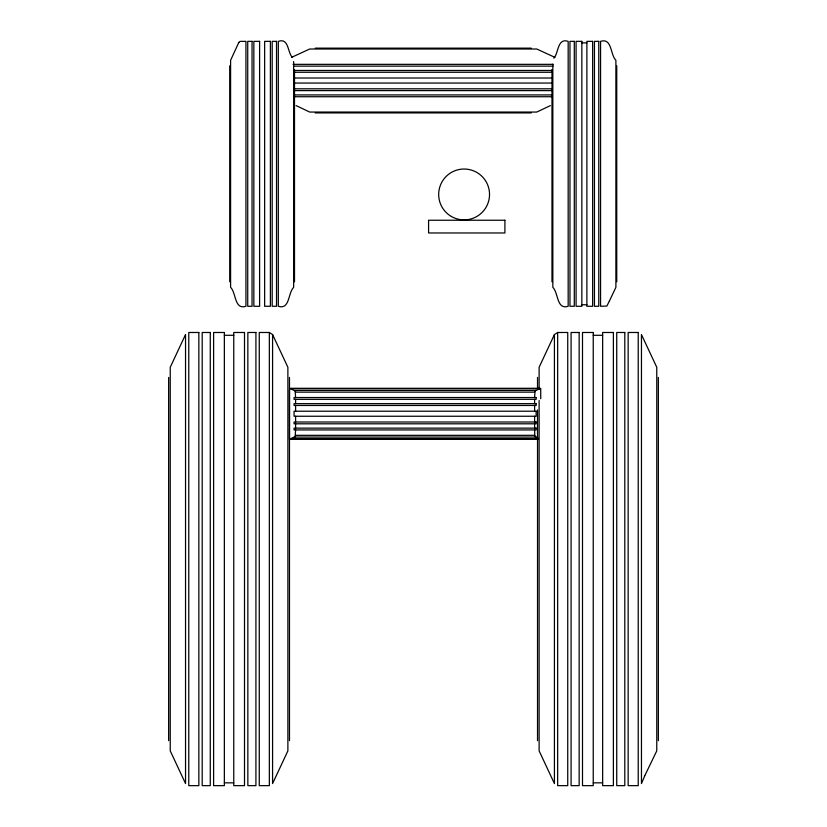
<?xml version="1.0" encoding="UTF-8"?>
<svg xmlns="http://www.w3.org/2000/svg" width="827" height="827" viewBox="0 0 827 827"><rect width="100%" height="100%" fill="white"/><g stroke="black" fill="none" stroke-linecap="round" stroke-linejoin="round"><path stroke-width="1.24" d="M538.253 439.168L289.481 439.168L289.481 377.443M557.656 332.485L557.656 785.65L567.736 785.65L567.736 332.485L557.656 332.485L554.421 334.563L539.121 367.26L539.121 389.166M553.842 58.21C558.783 52.845 557.305 37.742 568.17 41.35L568.17 306.279C556.509 309.98 558.556 292.892 552.839 287.351L552.839 64.144M291.538 57.383L309.701 49.01L536.775 49.01L554.938 57.383M550.379 105.598L536.775 112.058L309.701 112.058L296.107 105.598M289.481 439.168L295.146 436.594L295.601 429.926M534.604 397.539L535.059 390.871L540.724 388.297L540.724 398.717M581.846 42.88L586.881 42.88M315.242 48.152L531.234 48.152M293.037 64.341L553.056 64.341M294.536 66.139L553.056 66.139M294.536 70.46L551.94 70.46M294.536 72.259L551.94 72.259M294.536 78.017L551.94 78.017M294.536 83.051L551.94 83.051M294.536 88.809L551.94 88.809M294.536 90.608L551.94 90.608M294.536 94.929L551.94 94.929M294.536 96.728L551.94 96.728M315.242 112.917L531.234 112.917M581.846 304.75L586.881 304.75M269.344 332.485L259.264 332.485L259.264 785.65L269.344 785.65L269.344 332.485L272.579 334.563L287.879 367.26L287.879 750.875L272.579 783.572L272.579 334.563M224.355 335.297L233.762 335.297M593.238 335.297L602.645 335.297M539.483 388.297L289.481 388.297L295.146 390.871L295.601 397.539M290.267 388.669L539.928 388.669M290.267 438.796L537.364 438.796M224.355 782.838L233.762 782.838M593.238 782.838L602.645 782.838M537.839 437.928L534.811 436.222L534.604 429.926M292.138 57.177C287.496 52.008 288.809 37.691 278.317 41.35L278.317 306.279C289.977 309.98 287.92 292.892 293.647 287.351L293.647 61.57M658.364 377.443L658.364 740.692M616.746 65.819L616.746 281.811M554.421 334.563L554.421 783.572L539.121 750.875L539.121 400.537M551.981 69.499L551.981 281.811M537.519 377.443L537.519 388.587M537.519 409.954L537.519 740.692M534.604 399.338L534.604 403.659M534.604 405.457L534.604 411.215M534.604 416.25L534.604 422.008M534.604 423.806L534.604 428.128M295.601 399.338L295.601 403.659M295.601 405.457L295.601 411.215M295.601 416.25L295.601 422.008M295.601 423.806L295.601 428.128M294.505 69.499L294.505 281.811M289.481 389.817L289.481 740.692M229.73 65.819L229.73 281.811M168.636 377.443L168.636 740.692M238.796 42.487L230.599 60.278L230.599 287.351C236.315 292.892 234.258 309.98 245.929 306.279L245.929 41.35L240.068 41.402L238.796 42.487M609.427 300.956L606.853 306.073L600.557 306.279L600.557 41.35C612.218 37.649 610.171 54.727 615.888 60.278L615.888 287.351L609.427 300.956M185.537 334.563L170.238 367.26L170.238 750.875L185.537 783.572L185.537 334.563M644.709 775.86L641.463 783.572L641.463 334.563L656.762 367.26L656.762 750.875L644.709 775.86M252.049 41.35L247.728 41.35L247.728 306.279L252.049 306.279L252.049 41.35M259.606 41.35L253.848 41.35L253.848 306.279L259.606 306.279L259.606 41.35M270.398 41.35L264.64 41.35L264.64 306.279L270.398 306.279L270.398 41.35M276.518 41.35L272.197 41.35L272.197 306.279L276.518 306.279L276.518 41.35M574.289 41.35L569.968 41.35L569.968 306.279L574.289 306.279L574.289 41.35M581.846 41.35L576.088 41.35L576.088 306.279L581.846 306.279L581.846 41.35M592.639 41.35L586.881 41.35L586.881 306.279L592.639 306.279L592.639 41.35M598.758 41.35L594.437 41.35L594.437 306.279L598.758 306.279L598.758 41.35M504.904 220.24L428.582 220.24L428.582 232.966L504.904 232.966L504.904 220.24M198.852 332.485L188.773 332.485L188.773 785.65L198.852 785.65L198.852 332.485M210.265 332.485L202.201 332.485L202.201 785.65L210.265 785.65L210.265 332.485M224.355 332.485L213.614 332.485L213.614 785.65L224.355 785.65L224.355 332.485M244.503 332.485L233.762 332.485L233.762 785.65L244.503 785.65L244.503 332.485M255.915 332.485L247.852 332.485L247.852 785.65L255.915 785.65L255.915 332.485M579.148 332.485L571.085 332.485L571.085 785.65L579.148 785.65L579.148 332.485M593.238 332.485L582.497 332.485L582.497 785.65L593.238 785.65L593.238 332.485M613.386 332.485L602.645 332.485L602.645 785.65L613.386 785.65L613.386 332.485M624.798 332.485L616.735 332.485L616.735 785.65L624.798 785.65L624.798 332.485M638.227 332.485L628.148 332.485L628.148 785.65L638.227 785.65L638.227 332.485M535.741 390.406L294.464 390.406A1.799 1.52 -90 0 1 295.601 392.143L534.604 392.143A1.799 1.52 -90 0 1 535.741 390.406M536.134 397.539L294.071 397.539L294.071 399.338L536.134 399.338L536.134 397.539M536.134 403.659L294.071 403.659L294.071 405.457L536.134 405.457L536.134 403.659M536.134 411.215L294.071 411.215L294.071 416.25L536.134 416.25L536.134 411.215M536.134 422.008L294.071 422.008L294.071 423.806L536.134 423.806L536.134 422.008M536.134 428.128L294.071 428.128L294.071 429.926L536.134 429.926L536.134 428.128M534.604 435.322L295.601 435.322A1.799 1.52 -90 0 1 294.464 437.059L535.741 437.059A1.799 1.52 -90 0 1 534.604 435.322M451.387 216.488A25.441 25.441 0 0 0 489.543 194.459A25.441 25.441 0 0 0 451.387 172.429A25.441 25.441 0 0 0 451.387 216.488"/></g></svg>
